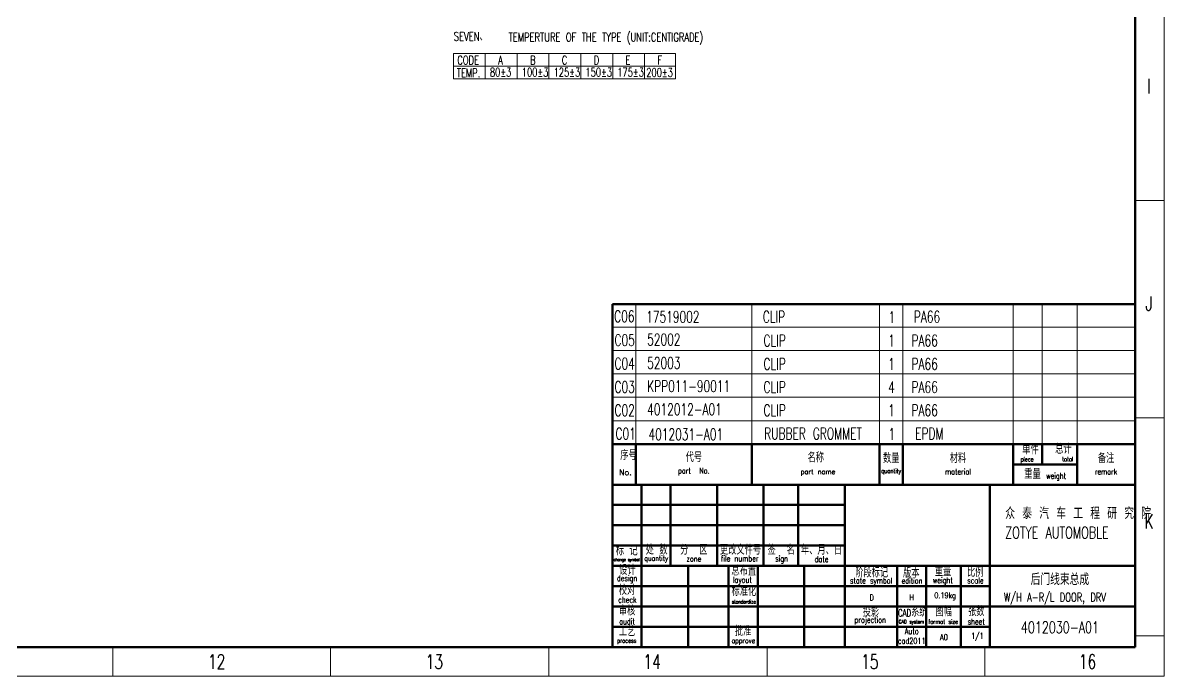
# Model space of a CAD drawing. Header units: millimetres. Extents: x 1089 to 2278, y 102 to 943.
# Drawn here: x 1884.4 to 2277.6, y 102.4 to 327.6 of the extents above; entities that cross this region are included whole.
import ezdxf

# ---------------------------------------------------------------- set-up
doc = ezdxf.new("R2010")
doc.units = ezdxf.units.MM
doc.layers.add('0Filament', color=7, linetype='Continuous', lineweight=20)
doc.layers.add('2FRAME', color=2, linetype='Continuous', lineweight=70)
doc.styles.add('HZ', font='TXT', dxfattribs={"width": 0.7, "height": 4, "bigfont": 'HZTXT'})
doc.styles.get("Standard").update_dxf_attribs({"font": 'txt.shx', "height": 5})
doc.styles.add('样式 1', font='txt.shx', dxfattribs={"width": 0.7})

msp = doc.modelspace()

# ---------------------------------------------------------------- linework, layer by layer
at = {"layer": '0Filament'}
for p, q in [((2277.587, 102.429), (2277.587, 943.429)), ((2032.782, 308.314), (2032.782, 317.082)), ((2032.782, 317.082), (2109.32, 317.082)), ((2043.752, 308.314), (2043.752, 317.082)), ((2054.722, 308.314), (2054.722, 317.082)), ((2065.692, 308.314), (2065.692, 317.082)), ((2076.662, 308.314), (2076.662, 317.082)), ((2087.632, 308.314), (2087.632, 317.082)), ((2098.602, 308.314), (2098.602, 317.082)), ((2109.32, 317.082), (2109.32, 308.314)), ((2032.782, 312.698), (2109.32, 312.698)), ((2109.32, 308.314), (2032.782, 308.314)), ((2277.586, 266.32), (2267.683, 266.32)), ((2095.587, 182.429), (2095.587, 230.682)), ((2135.587, 182.429), (2135.587, 230.682)), ((2179.587, 182.429), (2179.587, 230.682)), ((2187.587, 182.429), (2187.587, 230.682)), ((2267.587, 222.682), (2087.587, 222.682)), ((2267.587, 214.682), (2087.587, 214.682)), ((2267.587, 206.618), (2087.587, 206.618)), ((2267.587, 198.555), (2087.587, 198.555)), ((2267.587, 190.492), (2087.587, 190.492)), ((2277.587, 191.507), (2267.685, 191.507)), ((2277.531, 116.369), (2267.629, 116.369)), ((2277.613, 116.369), (2267.629, 116.369)), ((1915.418, 112.419), (1915.418, 102.517)), ((1990.448, 112.421), (1990.448, 102.518)), ((2065.689, 112.447), (2065.689, 102.463)), ((2140.828, 112.421), (2140.828, 102.518)), ((2215.857, 102.517), (2215.857, 112.419)), ((2215.857, 112.419), (2215.857, 102.517)), ((1088.587, 102.429), (2277.587, 102.429))]:
    msp.add_line(p, q, dxfattribs=at)
at = {"layer": '0Filament', "color": 0}
for p, q in [((2225.587, 182.429), (2225.587, 230.682)), ((2235.587, 182.429), (2235.587, 230.682)), ((2247.587, 182.429), (2247.587, 230.682))]:
    msp.add_line(p, q, dxfattribs=at)
at = {"layer": '2FRAME'}
for p, q in [((2267.587, 112.429), (2267.587, 933.429)), ((2087.587, 230.682), (2087.587, 203.429)), ((2267.587, 230.682), (2087.587, 230.682)), ((2087.587, 196.429), (2087.587, 203.429)), ((2087.587, 168.429), (2087.587, 196.429)), ((2087.587, 196.429), (2087.587, 189.429)), ((2267.587, 168.429), (2267.587, 196.429)), ((2087.587, 182.429), (2087.587, 189.429)), ((2087.587, 182.429), (2267.587, 182.429)), ((2087.587, 168.429), (2087.587, 182.429)), ((2095.587, 182.429), (2095.587, 168.429)), ((2135.587, 168.429), (2135.587, 182.429)), ((2179.587, 168.429), (2179.587, 182.429)), ((2187.587, 168.429), (2187.587, 182.429)), ((2225.587, 168.429), (2225.587, 182.429)), ((2235.587, 175.429), (2235.587, 182.429)), ((2247.587, 168.429), (2247.587, 182.429)), ((2225.587, 175.429), (2247.587, 175.429)), ((2087.587, 168.429), (2087.587, 112.429)), ((2267.587, 168.429), (2087.587, 168.429)), ((2097.587, 168.429), (2097.587, 140.429)), ((2107.587, 168.429), (2107.587, 140.429)), ((2123.587, 168.429), (2123.587, 140.429)), ((2139.587, 168.429), (2139.587, 140.429)), ((2151.587, 168.429), (2151.587, 140.429)), ((2167.587, 168.429), (2167.587, 112.429)), ((2217.587, 168.429), (2217.587, 112.429)), ((2087.587, 161.429), (2167.587, 161.429)), ((2087.587, 154.429), (2167.587, 154.429)), ((2087.587, 147.429), (2167.587, 147.429)), ((2087.587, 140.429), (2217.587, 140.429)), ((2097.587, 140.429), (2097.587, 112.429)), ((2113.587, 140.429), (2113.587, 112.429)), ((2127.587, 140.429), (2127.587, 112.429)), ((2137.587, 140.429), (2137.587, 112.429)), ((2153.587, 140.429), (2153.587, 112.429)), ((2185.587, 112.429), (2185.587, 140.429)), ((2195.587, 140.429), (2195.587, 112.429)), ((2207.587, 140.429), (2207.587, 112.429)), ((2217.587, 140.429), (2267.587, 140.429)), ((2087.587, 133.429), (2167.587, 133.429)), ((2167.587, 133.429), (2217.587, 133.429)), ((2087.587, 126.429), (2167.587, 126.429)), ((2167.587, 126.429), (2267.587, 126.429)), ((2087.587, 119.429), (2167.587, 119.429)), ((2167.587, 119.429), (2217.587, 119.429)), ((1098.587, 112.429), (2267.587, 112.429))]:
    msp.add_line(p, q, dxfattribs=at)

# ---------------------------------------------------------------- texts
at = {"style": 'HZ'}
for s, insert, char_height, width, attachment_point in [('重量 {\\H0.6667x;weight}', (2236.621, 171.661), 3, 38, 5), ('{\\C7;重量}', (2201.44, 138.408), 3, 11.575, 5), ('{\\C7;weight}', (2197.944, 136.48), 2, 11.6956, 1)]:
    msp.add_mtext(s, dxfattribs=dict(at, insert=insert, char_height=char_height, width=width, attachment_point=attachment_point))
at = {"layer": '0Filament', "style": 'HZ'}
for s, height, width, p in [('SEVEN、', 3, 0.7, (2032.92, 321.434)), ('TEMPERTURE OF THE TYPE (UNIT:CENTIGRADE)', 3, 0.7, (2051.82, 321.163)), ('C06', 4, 0.67, (2088.125, 224.444)), ('17519002', 4, 0.67, (2099.175, 224.286)), ('1', 4, 0.67, (2182.681, 224.166)), ('C05', 4, 0.67, (2088.257, 216.239)), ('52002', 4, 0.67, (2099.46, 216.442)), ('CLIP', 4, 0.67, (2139.535, 216.113)), ('1', 4, 0.67, (2182.527, 216.113)), ('PA66', 4, 0.67, (2190.527, 216.113)), ('52003 ', 4, 0.67, (2099.46, 208.378)), ('C04', 4, 0.67, (2088.257, 208.176)), ('CLIP', 4, 0.67, (2139.535, 208.05)), ('1', 4, 0.67, (2182.527, 208.05)), ('PA66', 4, 0.67, (2190.527, 208.05)), ('C03', 4, 0.67, (2088.257, 200.113)), ('KPP011-90011', 4, 0.67, (2099.46, 200.378)), ('CLIP', 4, 0.67, (2139.535, 200.05)), ('4', 4, 0.67, (2182.527, 200.05)), ('PA66', 4, 0.67, (2190.527, 200.05)), ('C02', 4, 0.67, (2088.257, 192.05)), ('4012012-A01 ', 4, 0.67, (2099.46, 192.378)), ('CLIP', 4, 0.67, (2139.535, 192.05)), ('1', 4, 0.67, (2182.527, 192.05)), ('PA66', 4, 0.67, (2190.527, 192.05)), ('C01', 4, 0.67, (2088.612, 183.986)), ('4012031-A01', 4, 0.67, (2099.968, 183.783)), ('RUBBER GROMMET', 4, 0.67, (2139.794, 184.05)), ('1', 4, 0.67, (2182.66, 183.923)), ('EPDM', 4, 0.67, (2191.789, 184.05)), ('单件', 3, 0.7, (2228.73, 178.901)), ('总计', 3, 0.7, (2240.043, 179.127)), ('序号', 3, 0.7, (2090.248, 176.974)), ('piece', 1.5, 0.7, (2228.159, 176.399)), ('     total', 1.5, 0.7, (2236.725, 176.493)), ('D', 2, 0.7, (2176.138, 128.526)), ('H', 2, 0.7, (2189.84, 128.612)), ('0.19kg', 2, 0.7, (2198.444, 129.283)), ('A0', 2, 0.67, (2200.416, 114.865)), ('1/1', 2, 0.67, (2211.105, 115.334))]:
    msp.add_text(s, height=height, dxfattribs=dict(at, width=width)).set_placement(p)
at = {"layer": '0Filament', "linetype": 'ByBlock', "lineweight": 13, "style": 'HZ', "width": 0.67}
for s, p in [('CLIP', (2139.341, 224.302)), ('PA66', (2191.336, 224.302))]:
    msp.add_text(s, height=4, dxfattribs=at).set_placement(p)
at = {"layer": '0Filament', "style": 'HZ'}
for s, insert, char_height, width, attachment_point in [('CODE', (2034.122, 316.246), 3, 18.7219, 1), ('A', (2048.191, 316.246), 3, 18.7219, 1), ('B', (2059.161, 316.246), 3, 18.7219, 1), ('C', (2070.131, 316.246), 3, 18.7219, 1), ('D', (2081.101, 316.246), 3, 18.7219, 1), ('E', (2092.071, 316.246), 3, 18.7219, 1), ('F', (2103.041, 316.246), 3, 18.7219, 1), ('TEMP.', (2033.932, 311.863), 3, 18.7219, 1), ('80{\\F|c134;±3}', (2045.34, 312.082), 3, 18.7219, 1), ('100±3', (2056.31, 312.082), 3, 18.7219, 1), ('125±3', (2067.28, 312.082), 3, 18.7219, 1), ('150±3', (2078.25, 312.082), 3, 18.7219, 1), ('175±3', (2089.22, 312.082), 3, 18.7219, 1), ('200±3', (2099.203, 311.972), 3, 18.7219, 1), ('I', (2272.37, 305.807), 5, 50, 5), ('J', (2272.37, 230.807), 5, 50, 5), ('代号\\P{\\H0.6667x;part  No.}', (2115.587, 175.429), 3, 44, 5), ('名称', (2157.587, 177.639), 3, 8, 5), ('数量\\P{\\H0.5x;quantity}', (2183.587, 175.429), 3, 8, 5), ('材料\\P{\\H0.6667x;material}', (2206.587, 175.429), 3, 38, 5), ('备注\\P{\\H0.6667x;remark}', (2257.587, 175.429), 3, 20, 5), ('K', (2272.37, 155.807), 5, 50, 5), ('{\\C7;标 记}', (2092.473, 145.574), 3, 10, 5), ('处 数', (2102.768, 145.822), 3, 10, 5), ('分  区', (2115.587, 145.812), 3, 16, 5), ('更改文件号', (2131.678, 145.822), 3, 16, 5), ('签  名', (2145.678, 145.822), 3, 12, 5), ('年、月、日', (2159.587, 145.812), 3, 16, 5), ('{\\C7;change symbol}', (2092.473, 142.434), 1, 10, 5), ('{\\C7;quantity}', (2102.644, 142.782), 1.8, 10, 5), ('{\\C7;zone}', (2115.601, 142.919), 2, 16, 5), ('{\\C7;file number}', (2131.399, 142.997), 2, 16, 5), ('{\\C7;sign}', (2145.83, 142.611), 2, 12, 5), ('{\\C7;date}', (2159.587, 142.741), 2, 16, 5), ('设计', (2092.717, 138.872), 3, 10, 5), ('总布置', (2132.789, 138.633), 3, 10, 5), ('阶段标记', (2176.843, 137.975), 3, 26, 5), ('版本', (2190.502, 136.376), 3, 9.7219, 8), ('比例', (2212.539, 138.175), 3, 12, 5), ('后门线束总成', (2241.684, 135.795), 4, 50, 5), ('{\\C7;design}', (2092.587, 135.847), 2, 10, 5), ('校对', (2092.587, 131.978), 3, 10, 5), ('{\\C7;layout}', (2129.072, 136.656), 2, 10, 1), ('{\\C7;state symbol}', (2176.657, 135.037), 2, 18, 5), ('{\\C7;edition}', (2190.744, 135.356), 2, 10, 5), ('{\\C7;scale}', (2212.587, 135.392), 2, 10, 5), ('{\\C7;check}', (2092.701, 128.754), 2, 10, 5), ('标准化', (2132.84, 131.547), 3, 10, 5), ('W/H A-R/L DOOR, DRV', (2222.431, 131.135), 3, 80.67778, 1), ('审核', (2092.587, 124.863), 3, 10, 5), ('{\\C7;standardize}', (2132.806, 128.074), 1.25, 10, 5), ('{\\C7;投影}', (2176.587, 124.463), 3, 18, 5), ('{\\C7;CAD\\H1.2x;系统}', (2191.03, 124.463), 2.5, 9.9289, 5), ('图幅', (2201.649, 124.615), 3, 12, 5), ('{\\C7;张数}', (2212.869, 124.61), 3, 10.2521, 5), ('{\\C7;audit}', (2092.587, 121.274), 2, 10, 5), ('{\\C7;projection}', (2176.36, 121.519), 2, 18.4458, 5), ('{\\C7;format size}', (2196.384, 121.944), 1.5, 12, 1), ('{\\C7;sheet}', (2212.869, 121.234), 2, 10.4886, 5), ('工艺', (2092.587, 117.737), 3, 10, 5), ('批准', (2132.587, 117.798), 3, 10, 5), ('{\\C7;Auto\\Pcad2011 }', (2190.648, 116.259), 2, 9.2394, 5), ('{\\C7;CAD system}', (2190.547, 121.018), 1.25, 9.2394, 5), ('4012030-A01', (2241.716, 119.261), 4, 50, 5), ('{\\C7;process}', (2092.462, 114.427), 1.5, 10, 5), ('{\\C7;approve}', (2132.656, 114.411), 1.8, 10, 5), ('12', (1951.204, 107.429), 5, 50, 5), ('13', (2026.204, 107.429), 5, 50, 5), ('14', (2101.204, 107.429), 5, 50, 5), ('15', (2176.204, 107.429), 5, 50, 5), ('16', (2251.204, 107.429), 5, 50, 5)]:
    msp.add_mtext(s, dxfattribs=dict(at, insert=insert, char_height=char_height, width=width, attachment_point=attachment_point))
at = {"layer": '0Filament'}
for s, insert, char_height, width, attachment_point in [('{\\Ftxt.shx,hztxt.shx;No.}', (2089.843, 173.699), 2, 6.9857, 1), ('{\\Ftxt.shx,hztxt.shx;part name}', (2158.371, 172.616), 1.64062, 30.3154, 5)]:
    msp.add_mtext(s, dxfattribs=dict(at, insert=insert, char_height=char_height, width=width, attachment_point=attachment_point))
at = {"layer": '0Filament', "color": 1, "lineweight": 30, "insert": (2222.87, 160.586), "char_height": 4, "width": 50, "attachment_point": 1, "style": '样式 1'}
msp.add_mtext('{\\Ftxt,hztxt|c134;众 泰 汽 车 工 程 研 究 院}\\PZOTYE AUTOMOBLE', dxfattribs=at)

doc.saveas('drawing.dxf')
